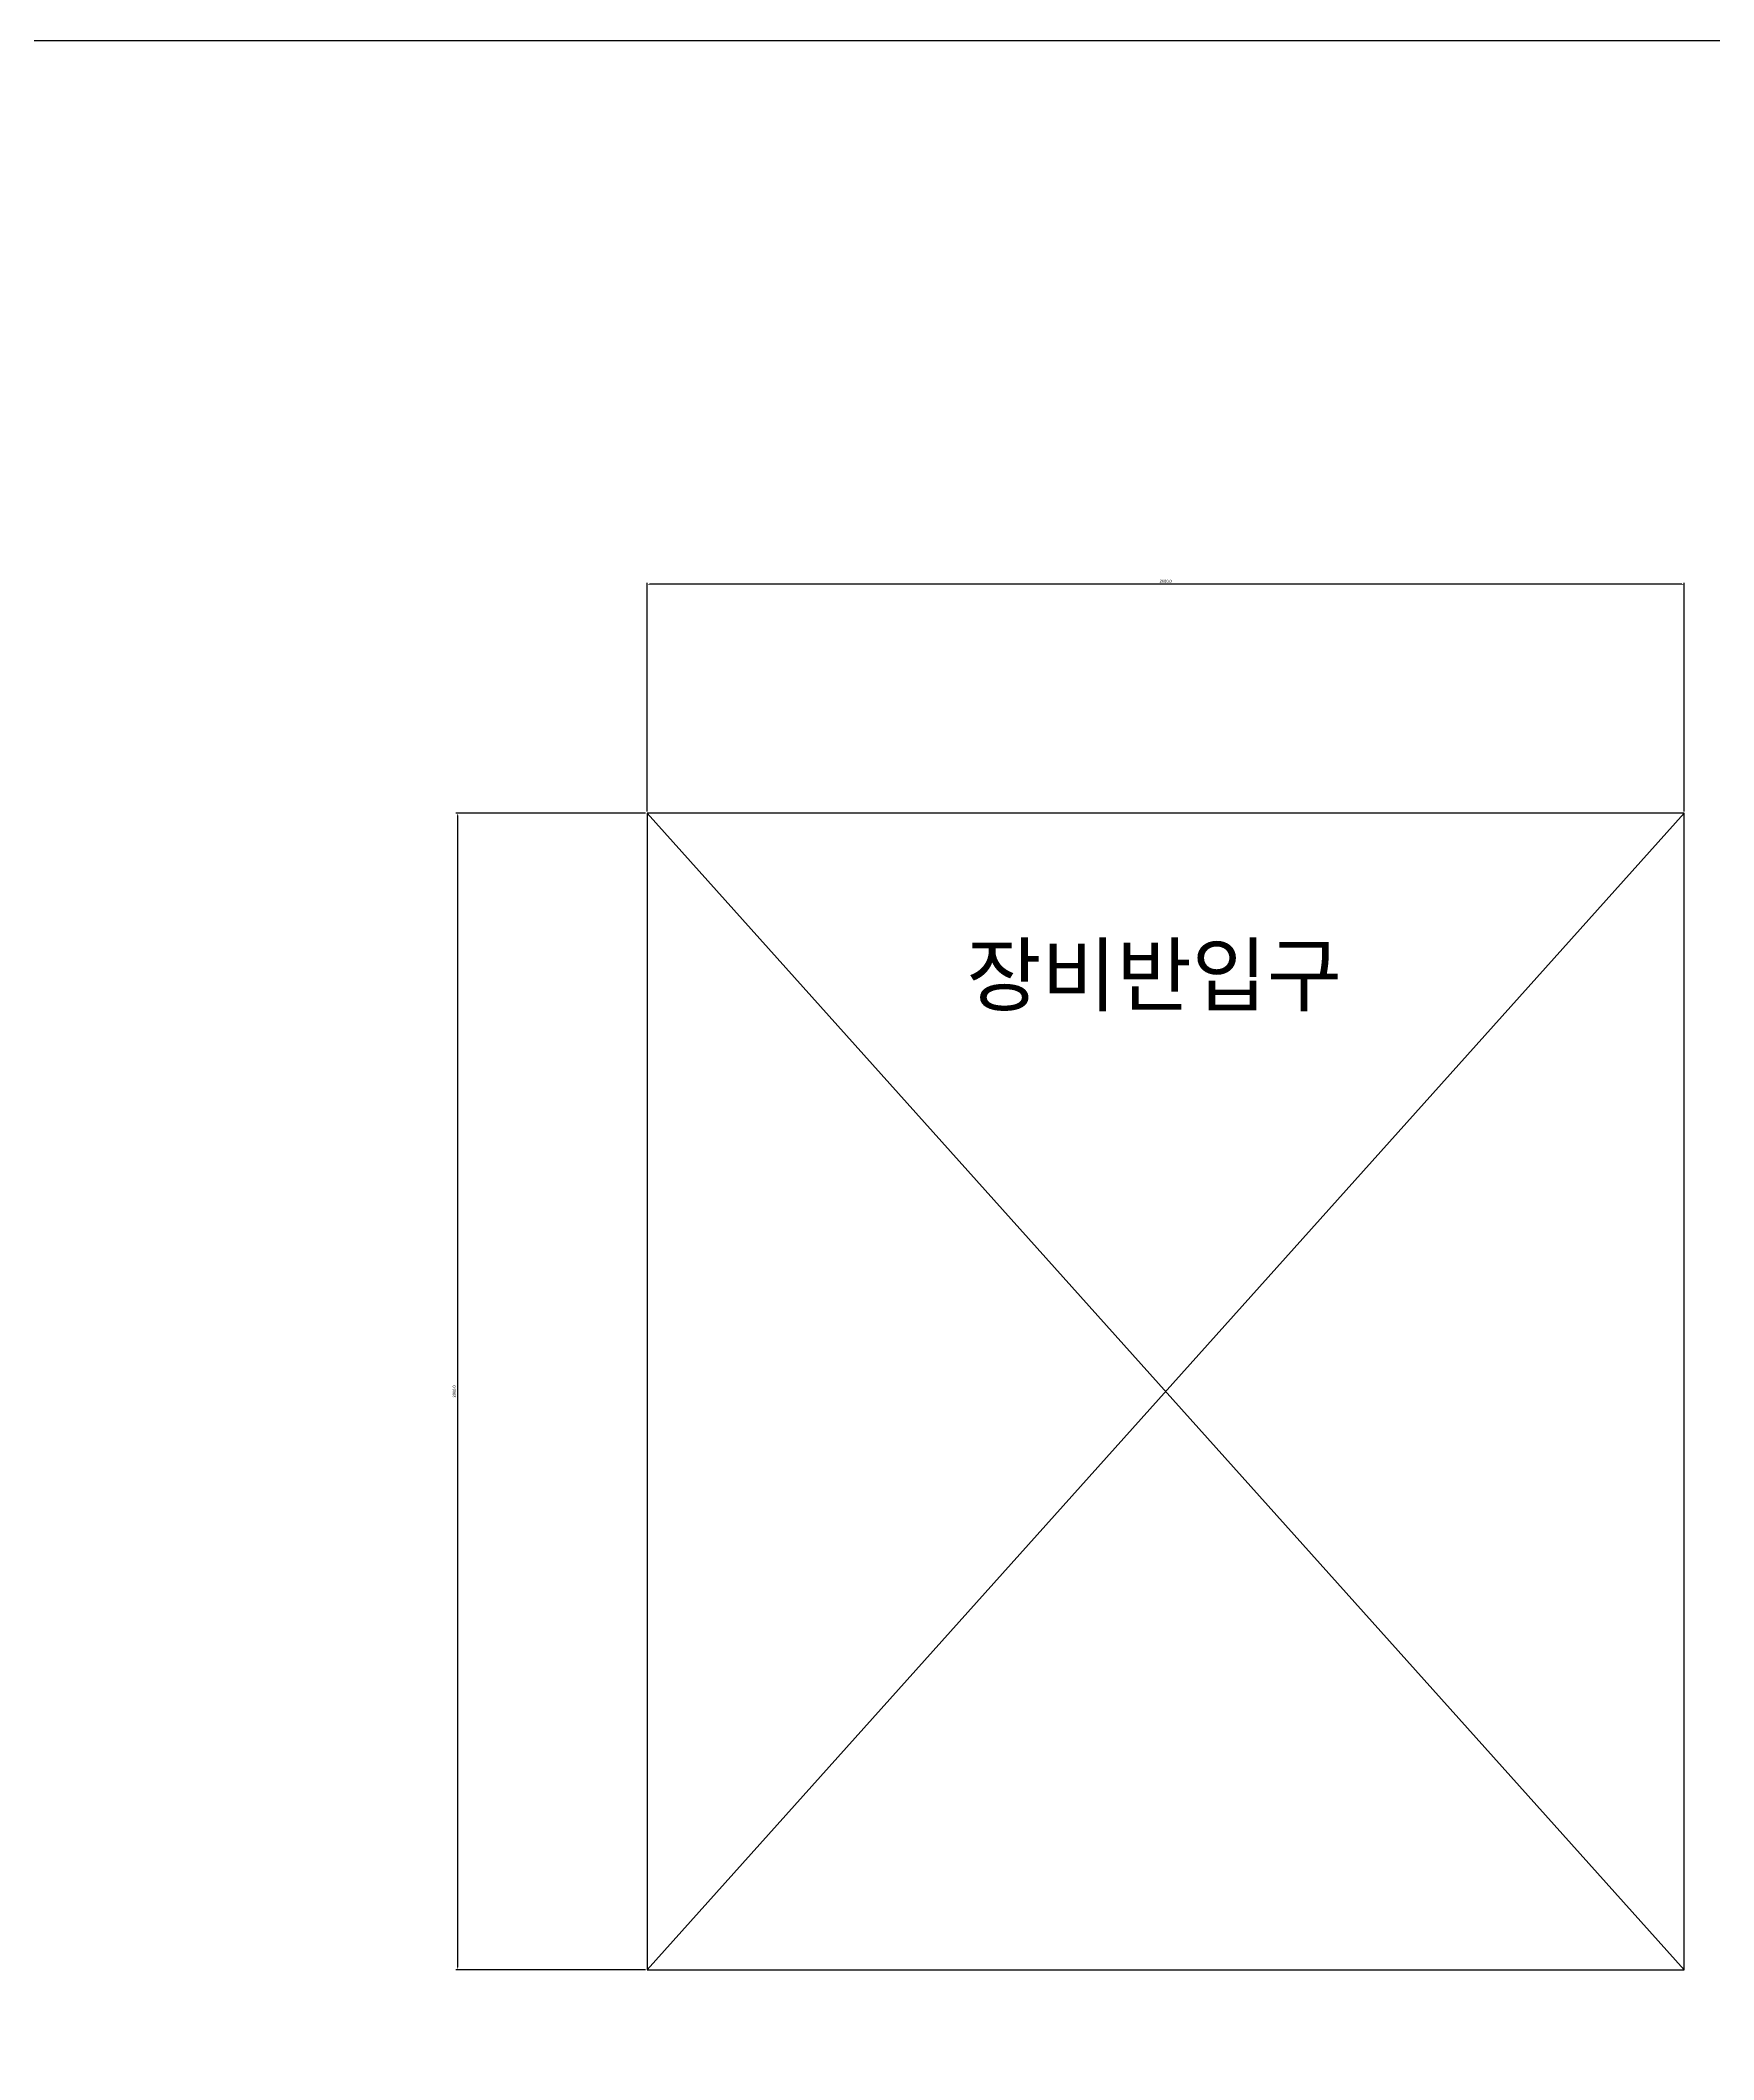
# Model space of a CAD drawing. Header units: millimetres. Extents: x 7297 to 60227, y -7497 to 19324.
# Drawn here: x 52863 to 57058, y 1582 to 6645 of the extents above; entities that cross this region are included whole.
import ezdxf
from ezdxf.enums import TextEntityAlignment as Align

# ---------------------------------------------------------------- set-up
doc = ezdxf.new("R2010")
doc.units = ezdxf.units.MM
for name, color, linetype in [('NS_COL_CYAN', 4, 'Continuous'), ('NS_DIM', 1, 'Continuous'), ('NS_FORM', 7, 'Continuous'), ('NS_TEXT_TITLE', 141, 'Continuous')]:
    doc.layers.add(name, color=color, linetype=linetype)
doc.styles.add('Expo M', font='Expo M.ttf')
doc.styles.add('ID-TEXT', font='malgun.ttf')
doc.dimstyles.new('N-SPACE', dxfattribs={"dimscale": 4, "dimtxt": 1.8, "dimasz": 1.5, "dimexe": 1, "dimexo": 1, "dimgap": 1, "dimtad": 1, "dimtoh": 1, "dimdec": 1, "dimzin": 1, "dimdsep": 46, "dimtxsty": 'Expo M', "dimcen": 2, "dimclrd": 1, "dimclre": 1, "dimclrt": 2, "dimadec": 1, "dimazin": 0, "dimtfac": 1, "dimtdec": 1, "dimtix": 1, "dimtmove": 1, "dimatfit": 3, "dimfxl": 1, "dimtolj": 1, "dimtzin": 1, "dimarcsym": 0})

# ---------------------------------------------------------------- blocks, each defined once
blk = doc.blocks.new('*D296')
at = {"layer": 'NS_DIM', "color": 1, "lineweight": -2, "transparency": 16777216}
for p, q in [((54384.1, 4711.7), (54384.1, 5285.4)), ((56978.1, 5281.4), (54390.1, 5281.4)), ((56984.1, 4711.7), (56984.1, 5285.4))]:
    blk.add_line(p, q, dxfattribs=at)
at = {"layer": 'NS_DIM', "color": 1, "transparency": 16777216}
for points in [[(54390.1, 5282.4), (54390.1, 5280.4), (54384.1, 5281.4)], [(56978.1, 5282.4), (56978.1, 5280.4), (56984.1, 5281.4)]]:
    blk.add_solid(points, dxfattribs=at)
at = {"layer": 'NS_DIM', "color": 2, "transparency": 16777216, "insert": (55684.1, 5289.2), "char_height": 7.2, "attachment_point": 5, "style": 'Expo M'}
blk.add_mtext('\\A1;2600.0', dxfattribs=at)
blk = doc.blocks.new('*D295')
at = {"layer": 'NS_DIM', "color": 1, "lineweight": -2, "transparency": 16777216}
for p, q in [((54380.1, 4707.7), (53904.3, 4707.7)), ((53908.3, 4701.7), (53908.3, 1813.7)), ((54380.1, 1807.7), (53904.3, 1807.7))]:
    blk.add_line(p, q, dxfattribs=at)
at = {"layer": 'NS_DIM', "color": 1, "transparency": 16777216}
for points in [[(53907.3, 4701.7), (53909.3, 4701.7), (53908.3, 4707.7)], [(53907.3, 1813.7), (53909.3, 1813.7), (53908.3, 1807.7)]]:
    blk.add_solid(points, dxfattribs=at)
at = {"layer": 'NS_DIM', "color": 2, "transparency": 16777216, "insert": (53900.5, 3257.7), "char_height": 7.2, "attachment_point": 5, "rotation": 90, "style": 'Expo M'}
blk.add_mtext('\\A1;2900.0', dxfattribs=at)

msp = doc.modelspace()

# ---------------------------------------------------------------- linework, layer by layer
at = {"layer": 'NS_COL_CYAN', "ltscale": 50}
for p, q in [((54384.13, 4707.74), (56984.13, 1807.74)), ((56984.13, 4707.74), (54384.13, 1807.74))]:
    msp.add_line(p, q, dxfattribs=at)
msp.add_lwpolyline([(54384.13, 1807.74), (56984.13, 1807.74), (56984.13, 4707.74), (54384.13, 4707.74)], close=True, dxfattribs=at)
at = {"layer": 'NS_FORM'}
msp.add_lwpolyline([(52154.82, 6645.21), (60226.86, 6645.21), (60226.86, -2558.01), (52154.82, -2558.01)], close=True, dxfattribs=at)

# ---------------------------------------------------------------- texts
at = {"layer": 'NS_TEXT_TITLE', "style": 'ID-TEXT'}
msp.add_text('장비반입구', height=150, dxfattribs=at).set_placement((55184.69, 4302.07), align=Align.MIDDLE_LEFT)

# ---------------------------------------------------------------- dimensions: what is measured, and where the dimension line sits
at = {"layer": 'NS_DIM'}
dim = msp.add_linear_dim(base=(54384.13, 5281.43), p1=(56984.13, 4707.74), p2=(54384.13, 4707.74), dimstyle='N-SPACE', dxfattribs=at)
dim.commit()
dim.dimension.update_dxf_attribs({"geometry": '*D296', "text_midpoint": (55684.13, 5289.22)})
dim = msp.add_linear_dim(base=(53908.29, 1807.74), p1=(54384.13, 4707.74), p2=(54384.13, 1807.74), angle=90, dimstyle='N-SPACE', dxfattribs=at)
dim.commit()
dim.dimension.update_dxf_attribs({"geometry": '*D295', "text_midpoint": (53900.51, 3257.74)})

doc.saveas('drawing.dxf')
